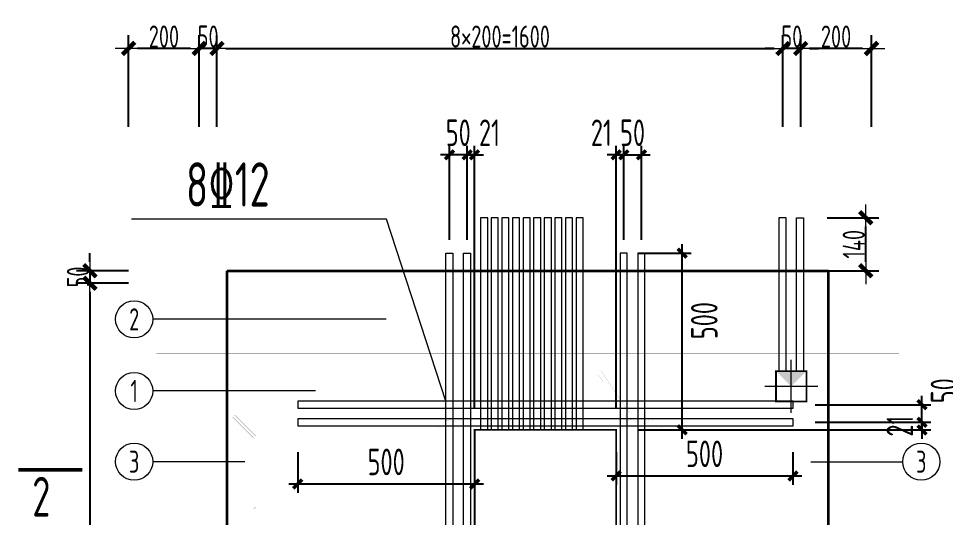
# Model space of a CAD drawing. Extents: x -85320 to 1679916, y -1321939 to 627.
# Drawn here: x 1033708 to 1044189, y -1159667 to -1154024 of the extents above; entities that cross this region are included whole.
import ezdxf
from ezdxf.enums import TextEntityAlignment as Align

# ---------------------------------------------------------------- set-up
doc = ezdxf.new("R2010")
doc.units = 0
doc.header["$LTSCALE"] = 1000
doc.linetypes.add('DOTE', pattern=[2.42, 2, -0.2, 0.02, -0.2])
for name, color, linetype in [('DIAN BOX', 7, 'Continuous'), ('图名', 85, 'Continuous'), ('拉模', 7, 'Continuous')]:
    doc.layers.add(name, color=color, linetype=linetype)
for name, color, linetype, lineweight in [('WCOL', 7, 'Continuous', 0), ('参数表文字', 7, 'Continuous', 18), ('直线', 7, 'Continuous', 18), ('预制墙墙身水平筋', 130, 'Continuous', 18), ('预制墙墙身纵向受力筋', 1, 'Continuous', 18), ('预制墙墙身纵向非受力筋', 94, 'Continuous', 18), ('预制墙墙身附加筋', 94, 'Continuous', 18), ('预制墙拉筋', 130, 'Continuous', 18), ('预制墙详图标注', 3, 'Continuous', 18), ('预制墙详图轮廓', 3, 'Continuous', 35)]:
    doc.layers.add(name, color=color, linetype=linetype, lineweight=lineweight)
doc.styles.add('TSSD_Dimension', font='tssdeng.shx', dxfattribs={"width": 0.7, "bigfont": 'hztxt.shx'})
doc.styles.add('TSSD_Rein', font='Tssdeng.shx', dxfattribs={"width": 0.7, "bigfont": 'hztxt.shx'})
doc.styles.add('样式 1', font='yjkeng.shx', dxfattribs={"width": 0.7, "bigfont": 'yjkchn.shx'})
doc.styles.add('样式 2', font='yjkeng.shx', dxfattribs={"width": 0.7, "bigfont": 'yjkchn.shx'})
doc.dimstyles.new('标注', dxfattribs={"dimtxt": 300, "dimasz": 100, "dimexe": 100, "dimexo": 250, "dimgap": 100, "dimtad": 1, "dimdec": 0, "dimlfac": 0.25, "dimzin": 0, "dimdsep": 46, "dimtxsty": 'TSSD_Dimension', "dimblk": 'ARCHTICK', "dimcen": 0, "dimdle": 100, "dimclrt": 7, "dimadec": 0, "dimazin": 0, "dimtfac": 1, "dimtdec": 0, "dimtix": 1, "dimtmove": 2, "dimatfit": 3, "dimfxl": 1, "dimtolj": 1, "dimtzin": 0, "dimarcsym": 0})
doc.dimstyles.new('盈建科结构', dxfattribs={"dimscale": 100, "dimtxt": 2.5, "dimasz": 1, "dimexe": 1.5, "dimexo": 0.625, "dimgap": 0.1, "dimtad": 1, "dimdec": 0, "dimrnd": 1, "dimzin": 0, "dimdsep": 46, "dimtxsty": '样式 1', "dimblk": '_yjkbk', "dimblk1": 'ARCHTICK', "dimblk2": 'ARCHTICK', "dimcen": 0.09, "dimadec": 0, "dimazin": 0, "dimtfac": 1, "dimtdec": 4, "dimtix": 1, "dimtmove": 2, "dimatfit": 3, "dimfxl": 1, "dimtolj": 1, "dimtzin": 0, "dimarcsym": 0})

# ---------------------------------------------------------------- blocks, each defined once
blk = doc.blocks.new('_yjkbk')
blk.add_line((-1, 0), (1.5, 0))
blk.add_lwpolyline([(-0.7, -0.7, 0.5, 0.5, 0), (0.7, 0.7, 0.5, 0.5, 0)], format="xyseb")
blk = doc.blocks.new('*D4302')
at = {"layer": 'Defpoints', "color": 0, "transparency": 16777216}
for p in [(1042552, -1154363), (1042552, -1155313), (1043352, -1155313)]:
    blk.add_point(p, dxfattribs=at)
at = {"layer": '预制墙详图标注', "color": 0, "lineweight": -2, "transparency": 16777216}
for p, q in [((1042552, -1155250), (1042552, -1154213)), ((1043352, -1155250), (1043352, -1154213)), ((1043252, -1154363), (1042652, -1154363))]:
    blk.add_line(p, q, dxfattribs=at)
at = {"layer": '预制墙详图标注', "color": 0, "lineweight": -2, "transparency": 16777216, "xscale": 100, "yscale": 100, "zscale": 100, "rotation": 180}
blk.add_blockref('_yjkbk', (1042552, -1154363), dxfattribs=at)
at = {"layer": '预制墙详图标注', "color": 0, "lineweight": -2, "transparency": 16777216, "xscale": 100, "yscale": 100, "zscale": 100}
blk.add_blockref('_yjkbk', (1043352, -1154363), dxfattribs=at)
at = {"layer": '预制墙详图标注', "color": 0, "transparency": 16777216, "insert": (1042952, -1154353), "char_height": 250, "attachment_point": 8, "style": '样式 1'}
blk.add_mtext('\\A1;200', dxfattribs=at)
blk = doc.blocks.new('_ArchTick')
at = {"color": 0, "linetype": 'ByBlock', "const_width": 0.4}
blk.add_lwpolyline([(-0.5, -0.5), (0.5, 0.5)], dxfattribs=at)
blk = doc.blocks.new('*D4303')
at = {"layer": 'Defpoints', "color": 0, "transparency": 16777216}
for p in [(1042352, -1154363), (1042352, -1155313), (1042552, -1155313)]:
    blk.add_point(p, dxfattribs=at)
at = {"layer": '预制墙详图标注', "color": 0, "lineweight": -2, "transparency": 16777216}
for p, q in [((1042352, -1155250), (1042352, -1154213)), ((1042552, -1155250), (1042552, -1154213)), ((1042252, -1154363), (1042152, -1154363)), ((1042552, -1154363), (1042352, -1154363)), ((1042652, -1154363), (1042752, -1154363))]:
    blk.add_line(p, q, dxfattribs=at)
at = {"layer": '预制墙详图标注', "color": 0, "lineweight": -2, "transparency": 16777216, "xscale": 100, "yscale": 100, "zscale": 100}
blk.add_blockref('_yjkbk', (1042352, -1154363), dxfattribs=at)
at = {"layer": '预制墙详图标注', "color": 0, "lineweight": -2, "transparency": 16777216, "xscale": 100, "yscale": 100, "zscale": 100, "rotation": 180}
blk.add_blockref('_yjkbk', (1042552, -1154363), dxfattribs=at)
at = {"layer": '预制墙详图标注', "color": 0, "transparency": 16777216, "insert": (1042452, -1154353), "char_height": 250, "attachment_point": 8, "style": '样式 1'}
blk.add_mtext('\\A1;50', dxfattribs=at)
blk = doc.blocks.new('*D4304')
at = {"layer": 'Defpoints', "color": 0, "transparency": 16777216}
for p in [(1042352, -1154363), (1035952, -1155313), (1042352, -1155313)]:
    blk.add_point(p, dxfattribs=at)
at = {"layer": '预制墙详图标注', "color": 0, "lineweight": -2, "transparency": 16777216}
for p, q in [((1035952, -1155250), (1035952, -1154213)), ((1042352, -1155250), (1042352, -1154213)), ((1036052, -1154363), (1042252, -1154363))]:
    blk.add_line(p, q, dxfattribs=at)
at = {"layer": '预制墙详图标注', "color": 0, "lineweight": -2, "transparency": 16777216, "xscale": 100, "yscale": 100, "zscale": 100, "rotation": 180}
blk.add_blockref('_yjkbk', (1035952, -1154363), dxfattribs=at)
at = {"layer": '预制墙详图标注', "color": 0, "lineweight": -2, "transparency": 16777216, "xscale": 100, "yscale": 100, "zscale": 100}
blk.add_blockref('_yjkbk', (1042352, -1154363), dxfattribs=at)
at = {"layer": '预制墙详图标注', "color": 0, "transparency": 16777216, "insert": (1039152, -1154353), "char_height": 250, "attachment_point": 8, "style": '样式 1'}
blk.add_mtext('\\A1;8×200=1600', dxfattribs=at)
blk = doc.blocks.new('*D4305')
at = {"layer": 'Defpoints', "color": 0, "transparency": 16777216}
for p in [(1035752, -1154363), (1035752, -1155313), (1035952, -1155313)]:
    blk.add_point(p, dxfattribs=at)
at = {"layer": '预制墙详图标注', "color": 0, "lineweight": -2, "transparency": 16777216}
for p, q in [((1035752, -1155250), (1035752, -1154213)), ((1035952, -1155250), (1035952, -1154213)), ((1035652, -1154363), (1035552, -1154363)), ((1035952, -1154363), (1035752, -1154363)), ((1036052, -1154363), (1036152, -1154363))]:
    blk.add_line(p, q, dxfattribs=at)
at = {"layer": '预制墙详图标注', "color": 0, "lineweight": -2, "transparency": 16777216, "xscale": 100, "yscale": 100, "zscale": 100}
blk.add_blockref('_yjkbk', (1035752, -1154363), dxfattribs=at)
at = {"layer": '预制墙详图标注', "color": 0, "lineweight": -2, "transparency": 16777216, "xscale": 100, "yscale": 100, "zscale": 100, "rotation": 180}
blk.add_blockref('_yjkbk', (1035952, -1154363), dxfattribs=at)
at = {"layer": '预制墙详图标注', "color": 0, "transparency": 16777216, "insert": (1035852, -1154353), "char_height": 250, "attachment_point": 8, "style": '样式 1'}
blk.add_mtext('\\A1;50', dxfattribs=at)
blk = doc.blocks.new('*D4306')
at = {"layer": 'Defpoints', "color": 0, "transparency": 16777216}
for p in [(1034952, -1154363), (1034952, -1155313), (1035752, -1155313)]:
    blk.add_point(p, dxfattribs=at)
at = {"layer": '预制墙详图标注', "color": 0, "lineweight": -2, "transparency": 16777216}
for p, q in [((1034952, -1155250), (1034952, -1154213)), ((1035752, -1155250), (1035752, -1154213)), ((1035652, -1154363), (1035052, -1154363))]:
    blk.add_line(p, q, dxfattribs=at)
at = {"layer": '预制墙详图标注', "color": 0, "lineweight": -2, "transparency": 16777216, "xscale": 100, "yscale": 100, "zscale": 100, "rotation": 180}
blk.add_blockref('_yjkbk', (1034952, -1154363), dxfattribs=at)
at = {"layer": '预制墙详图标注', "color": 0, "lineweight": -2, "transparency": 16777216, "xscale": 100, "yscale": 100, "zscale": 100}
blk.add_blockref('_yjkbk', (1035752, -1154363), dxfattribs=at)
at = {"layer": '预制墙详图标注', "color": 0, "transparency": 16777216, "insert": (1035352, -1154353), "char_height": 250, "attachment_point": 8, "style": '样式 1'}
blk.add_mtext('\\A1;200', dxfattribs=at)
blk = doc.blocks.new('*D4353')
at = {"layer": 'Defpoints', "color": 0, "transparency": 16777216}
for p in [(1035015, -1157017), (1034515, -1165837), (1035015, -1165837)]:
    blk.add_point(p, dxfattribs=at)
at = {"layer": '预制墙详图标注', "color": 0, "lineweight": -2, "transparency": 16777216}
for p, q in [((1034953, -1157017), (1034365, -1157017)), ((1034515, -1157117), (1034515, -1165737)), ((1034953, -1165837), (1034365, -1165837))]:
    blk.add_line(p, q, dxfattribs=at)
at = {"layer": '预制墙详图标注', "color": 0, "lineweight": -2, "transparency": 16777216, "xscale": 100, "yscale": 100, "zscale": 100}
for p, rotation in [((1034515, -1157017), 90), ((1034515, -1165837), 270)]:
    blk.add_blockref('_yjkbk', p, dxfattribs=dict(at, rotation=rotation))
at = {"layer": '预制墙详图标注', "color": 0, "transparency": 16777216, "insert": (1034505, -1161427), "char_height": 250, "attachment_point": 8, "rotation": 90, "style": '样式 1'}
blk.add_mtext('\\A1;2200', dxfattribs=at)
blk = doc.blocks.new('*D4354')
at = {"layer": 'Defpoints', "color": 0, "transparency": 16777216}
for p in [(1035015, -1156877), (1034515, -1157017), (1035015, -1157017)]:
    blk.add_point(p, dxfattribs=at)
at = {"layer": '预制墙详图标注', "color": 0, "lineweight": -2, "transparency": 16777216}
for p, q in [((1034515, -1156777), (1034515, -1156677)), ((1034953, -1156877), (1034365, -1156877)), ((1034515, -1156877), (1034515, -1157017)), ((1034953, -1157017), (1034365, -1157017)), ((1034515, -1157117), (1034515, -1157217))]:
    blk.add_line(p, q, dxfattribs=at)
at = {"layer": '预制墙详图标注', "color": 0, "lineweight": -2, "transparency": 16777216, "xscale": 100, "yscale": 100, "zscale": 100}
for p, rotation in [((1034515, -1156877), 270), ((1034515, -1157017), 90)]:
    blk.add_blockref('_yjkbk', p, dxfattribs=dict(at, rotation=rotation))
at = {"layer": '预制墙详图标注', "color": 0, "transparency": 16777216, "insert": (1034505, -1156947), "char_height": 250, "attachment_point": 8, "rotation": 90, "style": '样式 1'}
blk.add_mtext('\\A1;50', dxfattribs=at)
blk = doc.blocks.new('线盒反')
at = {"layer": 'DIAN BOX'}
h = blk.add_hatch(color=256, dxfattribs=at)
h.dxf.hatch_style = 1
h.paths.add_polyline_path([(1384986, -744413), (1384814, -744241), (1385158, -744241)])
at = {"color": 6, "const_width": 20}
blk.add_lwpolyline([(1384814, -744241), (1384814, -744241), (1385158, -744241), (1385158, -744585), (1384814, -744585), (1384814, -744241)], dxfattribs=at)
at = {"layer": 'WCOL', "color": 4, "linetype": 'DOTE'}
for p, q in [((1384986, -744712), (1384986, -744113)), ((1385286, -744413), (1384687, -744413))]:
    blk.add_line(p, q, dxfattribs=at)
at = {"layer": 'WCOL', "color": 5}
blk.add_lwpolyline([(1385158, -744585), (1384814, -744585), (1384814, -744241), (1385158, -744241)], close=True, dxfattribs=at)
blk = doc.blocks.new('*D4370')
at = {"layer": 'Defpoints', "color": 0, "transparency": 16777216}
for p in [(1040551, -1155566), (1040551, -1156778), (1040465, -1158677)]:
    blk.add_point(p, dxfattribs=at)
at = {"layer": '拉模', "color": 0, "lineweight": -2, "transparency": 16777216}
for p, q in [((1040465, -1158427), (1040465, -1155466)), ((1040551, -1156528), (1040551, -1155466)), ((1040465, -1155566), (1040365, -1155566)), ((1040465, -1155566), (1040551, -1155566)), ((1040551, -1155566), (1040651, -1155566))]:
    blk.add_line(p, q, dxfattribs=at)
at = {"layer": '拉模', "color": 0, "lineweight": -2, "transparency": 16777216, "xscale": 100, "yscale": 100, "zscale": 100}
blk.add_blockref('_ArchTick', (1040465, -1155566), dxfattribs=at)
at = {"layer": '拉模', "color": 0, "lineweight": -2, "transparency": 16777216, "xscale": 100, "yscale": 100, "zscale": 100, "rotation": 180}
blk.add_blockref('_ArchTick', (1040551, -1155566), dxfattribs=at)
at = {"layer": '拉模', "color": 7, "lineweight": 0, "transparency": 16777216, "insert": (1040298, -1155316), "char_height": 300, "attachment_point": 5, "style": 'TSSD_Dimension'}
blk.add_mtext('\\A1;21', dxfattribs=at)
blk = doc.blocks.new('*D4371')
at = {"layer": 'Defpoints', "color": 0, "transparency": 16777216}
for p in [(1040465, -1156677), (1041212, -1156677), (1040465, -1158677)]:
    blk.add_point(p, dxfattribs=at)
at = {"layer": '拉模', "color": 0, "lineweight": -2, "transparency": 16777216}
for p, q in [((1041212, -1158777), (1041212, -1156577)), ((1040715, -1156677), (1041312, -1156677)), ((1040715, -1158677), (1041312, -1158677))]:
    blk.add_line(p, q, dxfattribs=at)
at = {"layer": '拉模', "color": 0, "lineweight": -2, "transparency": 16777216, "xscale": 100, "yscale": 100, "zscale": 100}
for p, rotation in [((1041212, -1156677), 90), ((1041212, -1158677), 270)]:
    blk.add_blockref('_ArchTick', p, dxfattribs=dict(at, rotation=rotation))
at = {"layer": '拉模', "color": 7, "lineweight": 0, "transparency": 16777216, "insert": (1041462, -1157441), "char_height": 300, "attachment_point": 5, "rotation": 90, "style": 'TSSD_Dimension'}
blk.add_mtext('\\A1;500', dxfattribs=at)
blk = doc.blocks.new('*D4373')
at = {"layer": 'Defpoints', "color": 0, "transparency": 16777216}
for p in [(1040751, -1155566), (1040551, -1156778), (1040751, -1156778)]:
    blk.add_point(p, dxfattribs=at)
at = {"layer": '拉模', "color": 0, "lineweight": -2, "transparency": 16777216}
for p, q in [((1040551, -1156528), (1040551, -1155466)), ((1040751, -1156528), (1040751, -1155466)), ((1040551, -1155566), (1040451, -1155566)), ((1040551, -1155566), (1040751, -1155566)), ((1040751, -1155566), (1040851, -1155566))]:
    blk.add_line(p, q, dxfattribs=at)
at = {"layer": '拉模', "color": 0, "lineweight": -2, "transparency": 16777216, "xscale": 100, "yscale": 100, "zscale": 100}
blk.add_blockref('_ArchTick', (1040551, -1155566), dxfattribs=at)
at = {"layer": '拉模', "color": 0, "lineweight": -2, "transparency": 16777216, "xscale": 100, "yscale": 100, "zscale": 100, "rotation": 180}
blk.add_blockref('_ArchTick', (1040751, -1155566), dxfattribs=at)
at = {"layer": '拉模', "color": 7, "lineweight": 0, "transparency": 16777216, "insert": (1040651, -1155316), "char_height": 300, "attachment_point": 5, "style": 'TSSD_Dimension'}
blk.add_mtext('\\A1;50', dxfattribs=at)
blk = doc.blocks.new('*D4374')
at = {"layer": 'Defpoints', "color": 0, "transparency": 16777216}
for p in [(1038780, -1155566), (1038780, -1156778), (1038865, -1158677)]:
    blk.add_point(p, dxfattribs=at)
at = {"layer": '拉模', "color": 0, "lineweight": -2, "transparency": 16777216}
for p, q in [((1038780, -1156528), (1038780, -1155466)), ((1038865, -1158427), (1038865, -1155466)), ((1038780, -1155566), (1038680, -1155566)), ((1038865, -1155566), (1038780, -1155566)), ((1038865, -1155566), (1038965, -1155566))]:
    blk.add_line(p, q, dxfattribs=at)
at = {"layer": '拉模', "color": 0, "lineweight": -2, "transparency": 16777216, "xscale": 100, "yscale": 100, "zscale": 100}
blk.add_blockref('_ArchTick', (1038780, -1155566), dxfattribs=at)
at = {"layer": '拉模', "color": 0, "lineweight": -2, "transparency": 16777216, "xscale": 100, "yscale": 100, "zscale": 100, "rotation": 180}
blk.add_blockref('_ArchTick', (1038865, -1155566), dxfattribs=at)
at = {"layer": '拉模', "color": 7, "lineweight": 0, "transparency": 16777216, "insert": (1039033, -1155316), "char_height": 300, "attachment_point": 5, "style": 'TSSD_Dimension'}
blk.add_mtext('\\A1;21', dxfattribs=at)
blk = doc.blocks.new('*D4375')
at = {"layer": 'Defpoints', "color": 0, "transparency": 16777216}
for p in [(1038580, -1155566), (1038580, -1156778), (1038780, -1156778)]:
    blk.add_point(p, dxfattribs=at)
at = {"layer": '拉模', "color": 0, "lineweight": -2, "transparency": 16777216}
for p, q in [((1038580, -1156528), (1038580, -1155466)), ((1038780, -1156528), (1038780, -1155466)), ((1038580, -1155566), (1038480, -1155566)), ((1038780, -1155566), (1038580, -1155566)), ((1038780, -1155566), (1038880, -1155566))]:
    blk.add_line(p, q, dxfattribs=at)
at = {"layer": '拉模', "color": 0, "lineweight": -2, "transparency": 16777216, "xscale": 100, "yscale": 100, "zscale": 100}
blk.add_blockref('_ArchTick', (1038580, -1155566), dxfattribs=at)
at = {"layer": '拉模', "color": 0, "lineweight": -2, "transparency": 16777216, "xscale": 100, "yscale": 100, "zscale": 100, "rotation": 180}
blk.add_blockref('_ArchTick', (1038780, -1155566), dxfattribs=at)
at = {"layer": '拉模', "color": 7, "lineweight": 0, "transparency": 16777216, "insert": (1038680, -1155316), "char_height": 300, "attachment_point": 5, "style": 'TSSD_Dimension'}
blk.add_mtext('\\A1;50', dxfattribs=at)
blk = doc.blocks.new('*D4376')
at = {"layer": 'Defpoints', "color": 0, "transparency": 16777216}
for p in [(1040465, -1158677), (1042465, -1158677), (1042465, -1159197)]:
    blk.add_point(p, dxfattribs=at)
at = {"layer": '拉模', "color": 0, "lineweight": -2, "transparency": 16777216}
for p, q in [((1040465, -1158927), (1040465, -1159297)), ((1042465, -1158927), (1042465, -1159297)), ((1040365, -1159197), (1042565, -1159197))]:
    blk.add_line(p, q, dxfattribs=at)
at = {"layer": '拉模', "color": 0, "lineweight": -2, "transparency": 16777216, "xscale": 100, "yscale": 100, "zscale": 100, "rotation": 180}
blk.add_blockref('_ArchTick', (1040465, -1159197), dxfattribs=at)
at = {"layer": '拉模', "color": 0, "lineweight": -2, "transparency": 16777216, "xscale": 100, "yscale": 100, "zscale": 100}
blk.add_blockref('_ArchTick', (1042465, -1159197), dxfattribs=at)
at = {"layer": '拉模', "color": 7, "lineweight": 0, "transparency": 16777216, "insert": (1041465, -1158947), "char_height": 300, "attachment_point": 5, "style": 'TSSD_Dimension'}
blk.add_mtext('\\A1;500', dxfattribs=at)
blk = doc.blocks.new('*D4377')
at = {"layer": 'Defpoints', "color": 0, "transparency": 16777216}
for p in [(1042465, -1158591), (1043923, -1158591), (1040465, -1158677)]:
    blk.add_point(p, dxfattribs=at)
at = {"layer": '拉模', "color": 0, "lineweight": -2, "transparency": 16777216}
for p, q in [((1043923, -1158591), (1043923, -1158491)), ((1042715, -1158591), (1044023, -1158591)), ((1043923, -1158677), (1043923, -1158591)), ((1040715, -1158677), (1044023, -1158677)), ((1043923, -1158677), (1043923, -1158777))]:
    blk.add_line(p, q, dxfattribs=at)
at = {"layer": '拉模', "color": 0, "lineweight": -2, "transparency": 16777216, "xscale": 100, "yscale": 100, "zscale": 100}
for p, rotation in [((1043923, -1158591), 270), ((1043923, -1158677), 90)]:
    blk.add_blockref('_ArchTick', p, dxfattribs=dict(at, rotation=rotation))
at = {"layer": '拉模', "color": 7, "lineweight": 0, "transparency": 16777216, "insert": (1043673, -1158634), "char_height": 300, "attachment_point": 5, "rotation": 90, "style": 'TSSD_Dimension'}
blk.add_mtext('\\A1;21', dxfattribs=at)
blk = doc.blocks.new('*D4378')
at = {"layer": 'Defpoints', "color": 0, "transparency": 16777216}
for p in [(1042465, -1158392), (1043923, -1158392), (1042465, -1158591)]:
    blk.add_point(p, dxfattribs=at)
at = {"layer": '拉模', "color": 0, "lineweight": -2, "transparency": 16777216}
for p, q in [((1043923, -1158392), (1043923, -1158292)), ((1042715, -1158392), (1044023, -1158392)), ((1043923, -1158591), (1043923, -1158392)), ((1042715, -1158591), (1044023, -1158591)), ((1043923, -1158591), (1043923, -1158691))]:
    blk.add_line(p, q, dxfattribs=at)
at = {"layer": '拉模', "color": 0, "lineweight": -2, "transparency": 16777216, "xscale": 100, "yscale": 100, "zscale": 100}
for p, rotation in [((1043923, -1158392), 270), ((1043923, -1158591), 90)]:
    blk.add_blockref('_ArchTick', p, dxfattribs=dict(at, rotation=rotation))
at = {"layer": '拉模', "color": 7, "lineweight": 0, "transparency": 16777216, "insert": (1044173, -1158234), "char_height": 300, "attachment_point": 5, "rotation": 90, "style": 'TSSD_Dimension'}
blk.add_mtext('\\A1;50', dxfattribs=at)
blk = doc.blocks.new('*D4379')
at = {"layer": 'Defpoints', "color": 0, "transparency": 16777216}
for p in [(1036865, -1158677), (1038865, -1158677), (1036865, -1159289)]:
    blk.add_point(p, dxfattribs=at)
at = {"layer": '拉模', "color": 0, "lineweight": -2, "transparency": 16777216}
for p, q in [((1036865, -1158927), (1036865, -1159389)), ((1038865, -1158927), (1038865, -1159389)), ((1038965, -1159289), (1036765, -1159289))]:
    blk.add_line(p, q, dxfattribs=at)
at = {"layer": '拉模', "color": 0, "lineweight": -2, "transparency": 16777216, "xscale": 100, "yscale": 100, "zscale": 100, "rotation": 180}
blk.add_blockref('_ArchTick', (1036865, -1159289), dxfattribs=at)
at = {"layer": '拉模', "color": 0, "lineweight": -2, "transparency": 16777216, "xscale": 100, "yscale": 100, "zscale": 100}
blk.add_blockref('_ArchTick', (1038865, -1159289), dxfattribs=at)
at = {"layer": '拉模', "color": 7, "lineweight": 0, "transparency": 16777216, "insert": (1037865, -1159039), "char_height": 300, "attachment_point": 5, "style": 'TSSD_Dimension'}
blk.add_mtext('\\A1;500', dxfattribs=at)
blk = doc.blocks.new('*D4382')
at = {"layer": 'Defpoints', "color": 0, "transparency": 16777216}
for p in [(1042787, -1156277), (1043287, -1156277), (1042787, -1156877)]:
    blk.add_point(p, dxfattribs=at)
at = {"layer": '预制墙详图标注', "color": 0, "lineweight": -2, "transparency": 16777216}
for p, q in [((1042850, -1156277), (1043437, -1156277)), ((1043287, -1156777), (1043287, -1156377)), ((1042850, -1156877), (1043437, -1156877))]:
    blk.add_line(p, q, dxfattribs=at)
at = {"layer": '预制墙详图标注', "color": 0, "lineweight": -2, "transparency": 16777216, "xscale": 100, "yscale": 100, "zscale": 100}
for p, rotation in [((1043287, -1156277), 90), ((1043287, -1156877), 270)]:
    blk.add_blockref('_yjkbk', p, dxfattribs=dict(at, rotation=rotation))
at = {"layer": '预制墙详图标注', "color": 0, "transparency": 16777216, "insert": (1043277, -1156577), "char_height": 250, "attachment_point": 8, "rotation": 90, "style": '样式 1'}
blk.add_mtext('\\A1;140', dxfattribs=at)

msp = doc.modelspace()

# ---------------------------------------------------------------- linework, layer by layer
at = {"layer": 'WCOL', "color": 7}
for points in [[(1038932.639, -1158676.566), (1039012.639, -1158676.566), (1039012.639, -1156276.566), (1038932.639, -1156276.566)], [(1039052.639, -1158676.566), (1039132.639, -1158676.566), (1039132.639, -1156276.566), (1039052.639, -1156276.566)], [(1039172.639, -1158676.566), (1039252.639, -1158676.566), (1039252.639, -1156276.566), (1039172.639, -1156276.566)], [(1039292.639, -1158676.566), (1039372.639, -1158676.566), (1039372.639, -1156276.566), (1039292.639, -1156276.566)], [(1039412.639, -1158676.566), (1039492.639, -1158676.566), (1039492.639, -1156276.566), (1039412.639, -1156276.566)], [(1039532.639, -1158676.566), (1039612.639, -1158676.566), (1039612.639, -1156276.566), (1039532.639, -1156276.566)], [(1039652.639, -1158676.566), (1039732.639, -1158676.566), (1039732.639, -1156276.566), (1039652.639, -1156276.566)], [(1039772.639, -1158676.566), (1039852.639, -1158676.566), (1039852.639, -1156276.566), (1039772.639, -1156276.566)], [(1039892.639, -1158676.566), (1039972.639, -1158676.566), (1039972.639, -1156276.566), (1039892.639, -1156276.566)], [(1040012.639, -1158676.566), (1040092.639, -1158676.566), (1040092.639, -1156276.566), (1040012.639, -1156276.566)], [(1042306.362, -1158012.53), (1042386.362, -1158012.53), (1042386.362, -1156276.566), (1042306.362, -1156276.566)], [(1042584.43, -1158012.53), (1042504.43, -1158012.53), (1042504.43, -1156276.566), (1042584.43, -1156276.566)]]:
    msp.add_lwpolyline(points, close=True, dxfattribs=at)
at = {"layer": 'WCOL', "color": 6}
for points in [[(1038619.659, -1162676.566), (1038539.659, -1162676.566), (1038539.659, -1156676.566), (1038619.659, -1156676.566)], [(1038819.659, -1162676.566), (1038739.659, -1162676.566), (1038739.659, -1156676.566), (1038819.659, -1156676.566)], [(1040511.134, -1162676.566), (1040591.134, -1162676.566), (1040591.134, -1156676.566), (1040511.134, -1156676.566)], [(1040711.134, -1162676.566), (1040791.134, -1162676.566), (1040791.134, -1156676.566), (1040711.134, -1156676.566)], [(1036865.396, -1158351.613), (1036865.396, -1158431.613), (1042465.396, -1158431.613), (1042465.396, -1158351.613)], [(1036865.396, -1158550.566), (1036865.396, -1158630.566), (1042465.396, -1158630.566), (1042465.396, -1158550.566)]]:
    msp.add_lwpolyline(points, close=True, dxfattribs=at)
at = {"layer": 'WCOL', "color": 4, "const_width": 20}
msp.add_lwpolyline([(1038865.396, -1160676.566), (1038865.396, -1158676.566), (1040465.396, -1158676.566), (1040465.396, -1160676.566), (1038865.396, -1160676.566)], dxfattribs=at)
at = {"layer": '图名', "lineweight": 50}
msp.add_line((1034427.896, -1159126.566), (1033707.896, -1159126.566), dxfattribs=at)
at = {"layer": '拉模', "color": 6, "lineweight": 0}
for p, q in [((1037869.727, -1156294.59), (1034985.063, -1156294.59)), ((1038539.659, -1158351.613), (1037869.727, -1156294.59))]:
    msp.add_line(p, q, dxfattribs=at)
at = {"layer": '直线', "lineweight": 18}
for p, q in [((1037865.396, -1157426.289), (1035225.396, -1157426.289)), ((1037065.396, -1158236.289), (1035225.396, -1158236.289)), ((1036265.396, -1159036.289), (1035225.396, -1159036.289)), ((1042665.396, -1159036.289), (1043705.396, -1159036.289))]:
    msp.add_line(p, q, dxfattribs=at)
for centre in [(1035015.396, -1157426.289), (1035015.396, -1158236.289), (1035015.396, -1159036.289), (1043915.396, -1159036.289)]:
    msp.add_circle(centre, 210, dxfattribs=at)
at = {"layer": '预制墙墙身水平筋', "lineweight": 18, "const_width": 0.18}
for points in [[(1035401.932, -1157036.566), (1035265.396, -1157036.566), (1035265.396, -1156996.566), (1043665.396, -1156996.566), (1043665.396, -1157036.566), (1043528.861, -1157036.566), (1043528.861, -1156996.566), (1043665.396, -1156996.566), (1043665.396, -1157036.566), (1035265.396, -1157036.566), (1035265.396, -1156996.566), (1035401.932, -1156996.566)], [(1035401.932, -1157036.566), (1035265.396, -1157036.566), (1035265.396, -1156996.566), (1043665.396, -1156996.566), (1043665.396, -1157036.566), (1043528.861, -1157036.566), (1043528.861, -1156996.566), (1043665.396, -1156996.566), (1043665.396, -1157036.566), (1035265.396, -1157036.566), (1035265.396, -1156996.566), (1035401.932, -1156996.566)], [(1035401.932, -1157856.566), (1035265.396, -1157856.566), (1035265.396, -1157816.566), (1043665.396, -1157816.566), (1043665.396, -1157856.566), (1043528.861, -1157856.566), (1043528.861, -1157816.566), (1043665.396, -1157816.566), (1043665.396, -1157856.566), (1035265.396, -1157856.566), (1035265.396, -1157816.566), (1035401.932, -1157816.566)], [(1035401.932, -1157856.566), (1035265.396, -1157856.566), (1035265.396, -1157816.566), (1043665.396, -1157816.566), (1043665.396, -1157856.566), (1043528.861, -1157856.566), (1043528.861, -1157816.566), (1043665.396, -1157816.566), (1043665.396, -1157856.566), (1035265.396, -1157856.566), (1035265.396, -1157816.566), (1035401.932, -1157816.566)]]:
    msp.add_lwpolyline(points, close=True, dxfattribs=at)
for points in [[(1038418.977, -1158616.566), (1038718.257, -1158517.489)], [(1038738.447, -1158557.489), (1038422.581, -1158656.566)], [(1038718.257, -1158517.489), (1040638.558, -1158517.489)], [(1040621.018, -1158557.489), (1038738.447, -1158557.489)], [(1041001.053, -1158656.566), (1040621.018, -1158557.489)], [(1040636.486, -1158517.489), (1041001.053, -1158616.566)], [(1035401.932, -1158656.566), (1035265.396, -1158656.566), (1035265.396, -1158616.566), (1038418.977, -1158616.566)], [(1038422.581, -1158656.566), (1035265.396, -1158656.566), (1035265.396, -1158616.566), (1035401.932, -1158616.566), (1035401.932, -1158656.566)], [(1041001.053, -1158616.566), (1043665.396, -1158616.566), (1043665.396, -1158656.566), (1043528.861, -1158656.566), (1043528.861, -1158616.566), (1043665.396, -1158616.566), (1043665.396, -1158656.566), (1041001.053, -1158656.566)], [(1035401.932, -1159456.566), (1035265.396, -1159456.566), (1035265.396, -1159416.566), (1038768.166, -1159416.566)], [(1038766.722, -1159456.566), (1035265.396, -1159456.566), (1035265.396, -1159416.566), (1035401.932, -1159416.566), (1035401.932, -1159456.566)], [(1040594.262, -1159416.566), (1043665.396, -1159416.566), (1043665.396, -1159456.566), (1043528.861, -1159456.566), (1043528.861, -1159416.566), (1043665.396, -1159416.566), (1043665.396, -1159456.566), (1040595.139, -1159456.566)]]:
    msp.add_lwpolyline(points, dxfattribs=at)
at = {"layer": '预制墙墙身纵向受力筋', "lineweight": 18, "const_width": 0.18}
for points in [[(1037033.396, -1167312.566), (1037033.396, -1155812.566), (1037097.396, -1155812.566), (1037097.396, -1167312.566)], [(1038633.396, -1167312.566), (1038633.396, -1155812.566), (1038697.396, -1155812.566), (1038697.396, -1167312.566)], [(1041833.396, -1167312.566), (1041833.396, -1155812.566), (1041897.396, -1155812.566), (1041897.396, -1167312.566)]]:
    msp.add_lwpolyline(points, close=True, dxfattribs=at)
for points in [[(1040233.396, -1158011.319), (1040233.396, -1155812.566), (1040297.396, -1155812.566), (1040297.396, -1158009.012)], [(1040638.558, -1158616.566), (1040233.396, -1158011.319)], [(1040297.396, -1158009.012), (1040702.558, -1158616.566)], [(1040638.558, -1160883.216), (1040638.558, -1158616.566)], [(1040702.558, -1158616.566), (1040702.558, -1160880.916)]]:
    msp.add_lwpolyline(points, dxfattribs=at)
at = {"layer": '预制墙墙身纵向非受力筋', "lineweight": 18, "const_width": 0.18}
for points in [[(1037849.396, -1167736.566), (1037849.396, -1156936.566), (1037881.396, -1156936.566), (1037881.396, -1167736.566)], [(1041049.396, -1167736.566), (1041049.396, -1156936.566), (1041081.396, -1156936.566), (1041081.396, -1167736.566)]]:
    msp.add_lwpolyline(points, close=True, dxfattribs=at)
msp.add_lwpolyline([(1039449.396, -1158557.489), (1039449.396, -1156936.566), (1039481.396, -1156936.566), (1039481.396, -1158557.489)], dxfattribs=at)
at = {"layer": '预制墙墙身附加筋', "lineweight": 18, "const_width": 0.18}
for points in [[(1036237.396, -1167736.566), (1036237.396, -1156936.566), (1036293.396, -1156936.566), (1036293.396, -1167736.566)], [(1042637.396, -1167736.566), (1042637.396, -1156936.566), (1042693.396, -1156936.566), (1042693.396, -1167736.566)]]:
    msp.add_lwpolyline(points, close=True, dxfattribs=at)
at = {"layer": '预制墙拉筋', "lineweight": 18, "const_width": 0.18}
for points in [[(1036150.708, -1156887.25), (1036390.708, -1157127.25), (1036368.08, -1157149.877), (1036128.08, -1156909.877)], [(1037746.708, -1156887.25), (1037986.708, -1157127.25), (1037964.08, -1157149.877), (1037724.08, -1156909.877)], [(1040146.708, -1156887.25), (1040386.708, -1157127.25), (1040364.08, -1157149.877), (1040124.08, -1156909.877)], [(1042562.712, -1156887.25), (1042802.712, -1157127.25), (1042780.085, -1157149.877), (1042540.085, -1156909.877)], [(1036150.708, -1157707.25), (1036390.708, -1157947.25), (1036368.08, -1157969.877), (1036128.08, -1157729.877)], [(1042562.712, -1157707.25), (1042802.712, -1157947.25), (1042780.085, -1157969.877), (1042540.085, -1157729.877)], [(1036150.708, -1158507.25), (1036390.708, -1158747.25), (1036368.08, -1158769.877), (1036128.08, -1158529.877)], [(1037746.708, -1158507.25), (1037986.708, -1158747.25), (1037964.08, -1158769.877), (1037724.08, -1158529.877)], [(1042562.712, -1158507.25), (1042802.712, -1158747.25), (1042780.085, -1158769.877), (1042540.085, -1158529.877)], [(1036150.708, -1159307.25), (1036390.708, -1159547.25), (1036368.08, -1159569.877), (1036128.08, -1159329.877)], [(1042562.712, -1159307.25), (1042802.712, -1159547.25), (1042780.085, -1159569.877), (1042540.085, -1159329.877)]]:
    msp.add_lwpolyline(points, close=True, dxfattribs=at)
at = {"layer": '预制墙详图轮廓', "lineweight": 35}
for p, q in [((1036065.396, -1156876.566), (1042865.396, -1156876.566)), ((1036065.396, -1167796.566), (1036065.396, -1156876.566)), ((1042865.396, -1167796.566), (1042865.396, -1156876.566))]:
    msp.add_line(p, q, dxfattribs=at)

# ---------------------------------------------------------------- block references
at = {"layer": 'WCOL', "color": 7}
msp.add_blockref('线盒反', (-342540.952, -413771.868), dxfattribs=at)

# ---------------------------------------------------------------- texts
at = {"layer": '参数表文字', "linetype": 'Continuous', "style": 'TSSD_Rein', "width": 0.7}
msp.add_text('8%%13212', height=500, dxfattribs=at).set_placement((1036074.65, -1155900.937), align=Align.MIDDLE_CENTER)
at = {"layer": '图名', "linetype": 'Continuous', "style": '样式 2', "width": 0.7}
msp.add_text('2', height=450, dxfattribs=at).set_placement((1034067.896, -1159657.566), align=Align.RIGHT)
at = {"layer": '直线', "linetype": 'Continuous', "style": '样式 1', "width": 0.7}
for s, p in [('2', (1035015.396, -1157426.289)), ('1', (1035015.396, -1158236.289)), ('3', (1035015.396, -1159036.289)), ('3', (1043915.396, -1159036.289))]:
    msp.add_text(s, height=250, dxfattribs=at).set_placement(p, align=Align.MIDDLE_CENTER)

# ---------------------------------------------------------------- dimensions: what is measured, and where the dimension line sits
at = {"layer": '拉模', "color": 3, "lineweight": 0}
for base, p1, p2, angle, picture, middle in [((1038579.659, -1155566.426), (1038779.659, -1156778.041), (1038579.659, -1156778.041), 0, '*D4375', (1038679.659, -1155316.426)), ((1040751.134, -1155566.426), (1040551.134, -1156778.041), (1040751.134, -1156778.041), 180, '*D4373', (1040651.134, -1155316.426)), ((1043922.606931054, -1158590.565682402), (1040465.396273862, -1158676.565682402), (1042465.396273862, -1158590.565682402), 90, '*D4377', (1043672.606931054, -1158633.565682402)), ((1036865.396, -1159288.973), (1038865.396, -1158676.566), (1036865.396, -1158676.566), 180, '*D4379', (1037865.396, -1159038.973)), ((1042465.396, -1159197.396), (1040465.396, -1158676.566), (1042465.396, -1158676.566), 180, '*D4376', (1041465.396, -1158947.396))]:
    dim = msp.add_linear_dim(base=base, p1=p1, p2=p2, angle=angle, dimstyle='标注', dxfattribs=at)
    dim.commit()
    dim.dimension.update_dxf_attribs({"geometry": picture, "text_midpoint": middle})
for base, p1, p2, angle, picture, middle in [((1038779.659, -1155566.426), (1038865.396, -1158676.566), (1038779.659, -1156778.041), 0, '*D4374', (1039033.224, -1155316.426)), ((1040551.134, -1155566.426), (1040465.396, -1158676.566), (1040551.134, -1156778.041), 180, '*D4370', (1040297.568, -1155316.426)), ((1041211.948, -1156676.566), (1040465.396, -1158676.566), (1040465.396, -1156676.566), 90, '*D4371', (1041461.948, -1157441.302)), ((1043922.607, -1158391.613), (1042465.396, -1158590.566), (1042465.396, -1158391.613), 90, '*D4378', (1044172.607, -1158234.08))]:
    dim = msp.add_linear_dim(base=base, p1=p1, p2=p2, angle=angle, dimstyle='标注', dxfattribs=at)
    dim.commit()
    dim.dimension.update_dxf_attribs({"geometry": picture, "text_midpoint": middle, "dimtype": 160})
at = {"layer": '预制墙详图标注'}
for p1, p2, picture, middle in [((1035751.889, -1155312.566), (1034951.889, -1155312.566), '*D4306', (1035351.889, -1154227.566)), ((1035951.889, -1155312.566), (1035751.889, -1155312.566), '*D4305', (1035851.889, -1154227.566)), ((1042551.889, -1155312.566), (1042351.889, -1155312.566), '*D4303', (1042451.889, -1154227.566)), ((1043351.889, -1155312.566), (1042551.889, -1155312.566), '*D4302', (1042951.889, -1154227.566))]:
    dim = msp.add_aligned_dim(p1=p1, p2=p2, distance=-950, dimstyle='盈建科结构', override={"dimscale": 100, "dimtxt": 2.5, "dimasz": 1, "dimexe": 1.5, "dimexo": 0.625, "dimgap": 0.1, "dimtad": 1, "dimlfac": 0.25, "dimrnd": 5, "dimdle": 0, "dimtix": 1, "dimfxlon": 0}, dxfattribs=at)
    dim.commit()
    dim.dimension.update_dxf_attribs({"geometry": picture, "text_midpoint": middle})
for p1, p2, distance, text, picture, middle in [((1035951.889, -1155312.566), (1042351.889, -1155312.566), 950, '8×200=1600', '*D4304', (1039151.889, -1154227.566)), ((1042787.199, -1156876.566), (1042787.199, -1156276.566), -500, '140', '*D4382', (1043152.199, -1156576.566)), ((1035015.396, -1156876.566), (1035015.396, -1157016.566), -500, '50', '*D4354', (1034380.396, -1156946.566)), ((1035015.396, -1157016.566), (1035015.396, -1165836.566), -500, '2200', '*D4353', (1034380.396, -1161426.566))]:
    dim = msp.add_aligned_dim(p1=p1, p2=p2, distance=distance, text=text, dimstyle='盈建科结构', override={"dimscale": 100, "dimtxt": 2.5, "dimasz": 1, "dimexe": 1.5, "dimexo": 0.625, "dimgap": 0.1, "dimtad": 1, "dimlfac": 0.25, "dimrnd": 5, "dimdle": 0, "dimtix": 1, "dimfxlon": 0}, dxfattribs=at)
    dim.commit()
    dim.dimension.update_dxf_attribs({"geometry": picture, "text_midpoint": middle})

doc.saveas('drawing.dxf')
